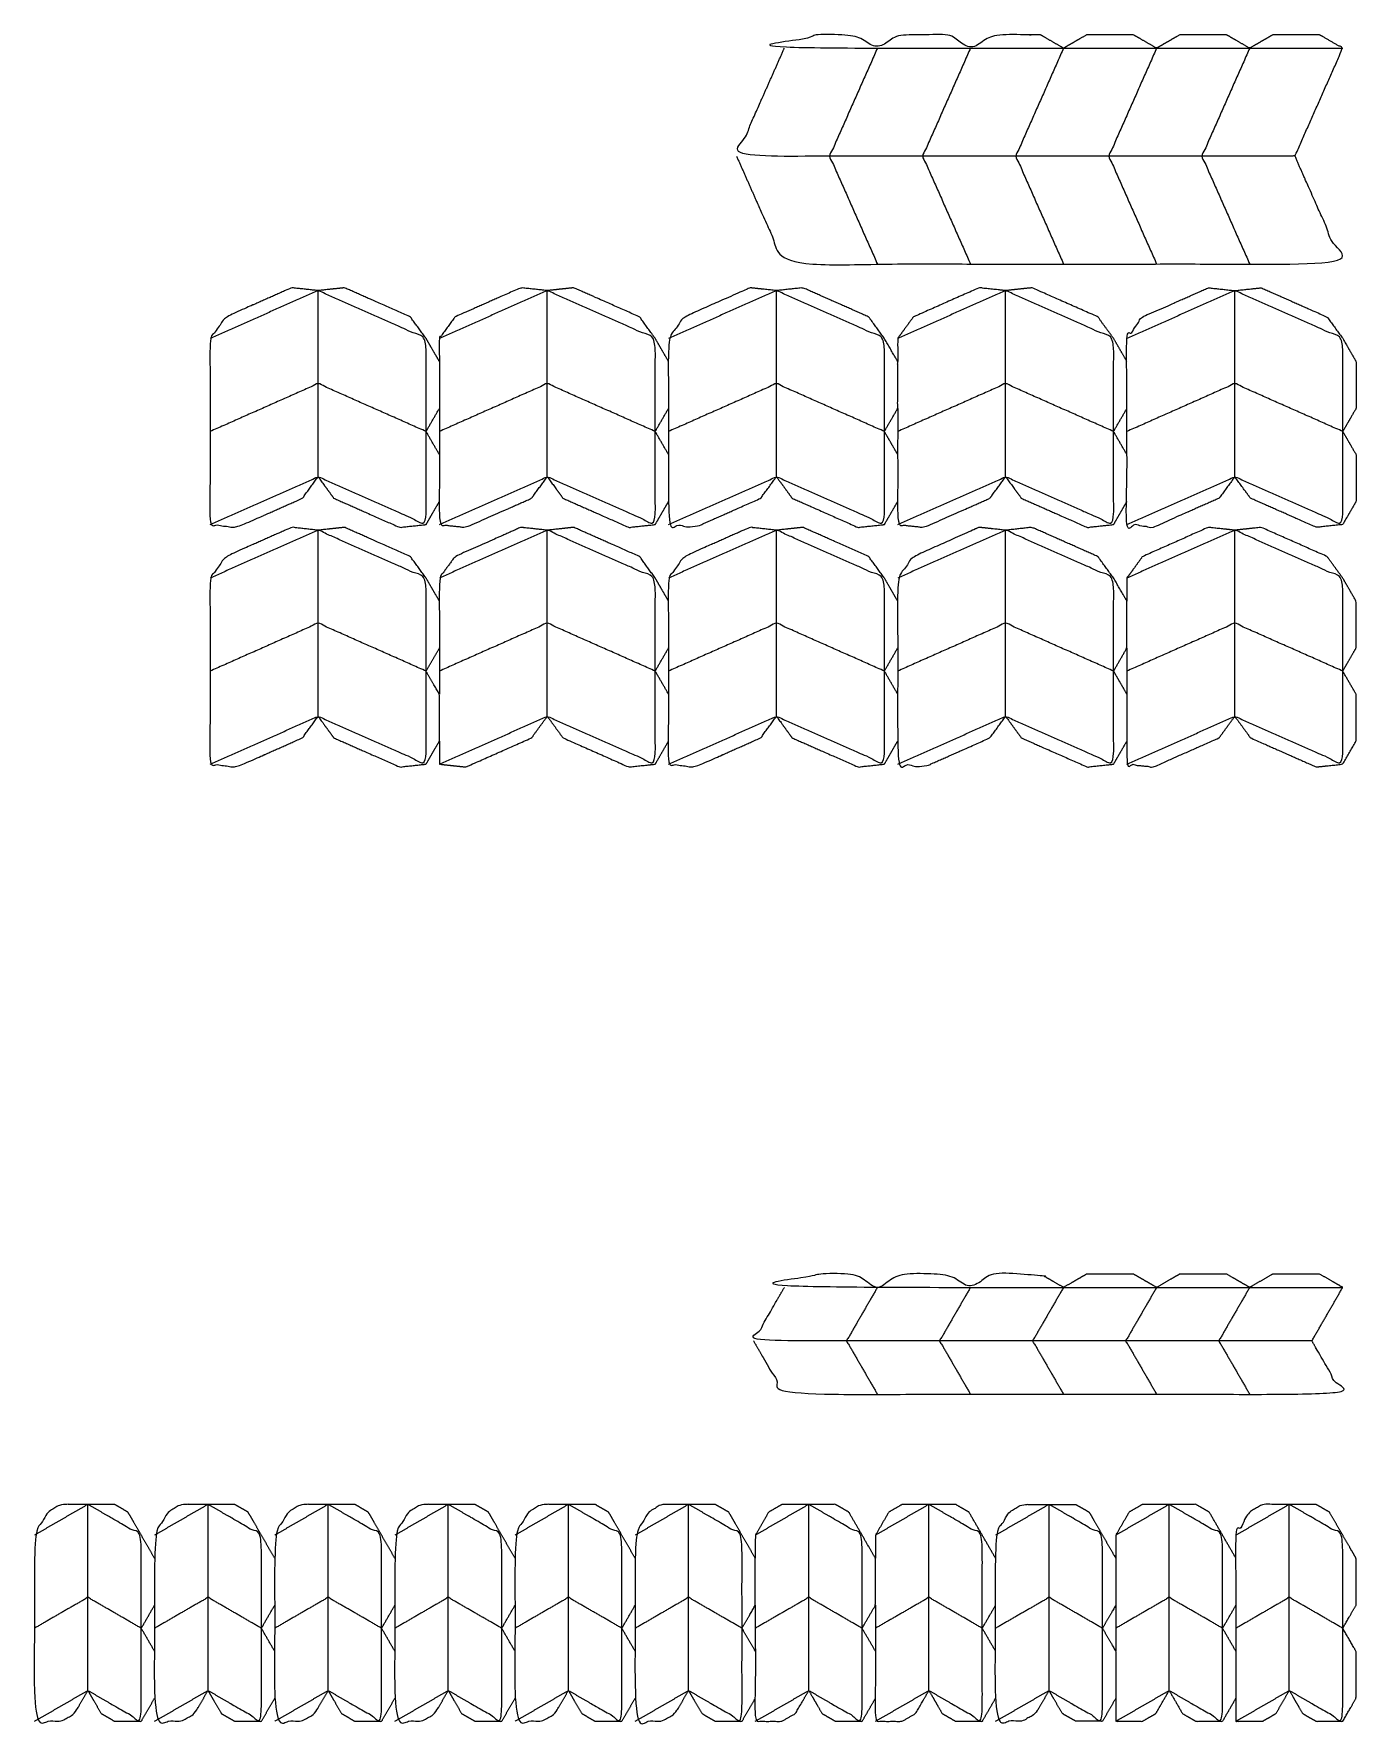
# Model space of a CAD drawing. Header units: millimetres. Extents: x 0 to 50.2, y -0.1 to 31.7.
# Drawn here: x -0.01 to 24.85, y -0.09 to 31.73 of the extents above; entities that cross this region are included whole.
import ezdxf

# ---------------------------------------------------------------- set-up
doc = ezdxf.new("R2010")
doc.units = ezdxf.units.MM
doc.layers.add('Make2D$Visible$Curves', color=18, linetype='Continuous', true_color=0x000000)

msp = doc.modelspace()

# ---------------------------------------------------------------- linework, layer by layer
at = {"layer": 'Make2D$Visible$Curves', "color": 1, "lineweight": -3, "true_color": 0xff0000}
for points, knots in [([(23.702, 29.434), (24.151, 30.449), (24.601, 31.464), (24.384, 31.589), (24.168, 31.714), (23.726, 31.714), (23.284, 31.714), (23.067, 31.589), (22.851, 31.464), (22.634, 31.589), (22.418, 31.714), (21.976, 31.714), (21.534, 31.714), (21.317, 31.589), (21.101, 31.464), (20.884, 31.589), (20.668, 31.714), (20.226, 31.714), (19.784, 31.714), (19.567, 31.589), (19.351, 31.464), (19.134, 31.589), (18.918, 31.714), (18.476, 31.714), (18.034, 31.714), (17.817, 31.589), (17.601, 31.464), (17.384, 31.589), (17.168, 31.714), (16.726, 31.714), (16.284, 31.714), (16.067, 31.589), (15.851, 31.464), (15.634, 31.589), (15.418, 31.714), (14.976, 31.714), (14.534, 31.714), (14.317, 31.589), (14.101, 31.464), (19.351, 31.464), (24.601, 31.464)], [0, 0, 0, 1, 1, 2, 2, 3, 3, 4, 4, 5, 5, 6, 6, 7, 7, 8, 8, 9, 9, 10, 10, 11, 11, 12, 12, 13, 13, 14, 14, 15, 15, 16, 16, 17, 17, 18, 18, 19, 19, 20, 20, 20]), ([(13.202, 29.434), (13.651, 28.419), (14.101, 27.405), (19.351, 27.405), (24.601, 27.405), (24.151, 28.419), (23.702, 29.434), (22.827, 29.434), (21.952, 29.434), (17.577, 29.434), (13.202, 29.434), (13.651, 30.449), (14.101, 31.464)], [0, 0, 0, 1, 1, 2, 2, 3, 3, 4, 4, 5, 5, 6, 6, 6]), ([(7.614, 25.573), (7.489, 25.789), (7.364, 26.006), (7.217, 26.208), (7.069, 26.41), (6.45, 26.684), (5.831, 26.958), (5.583, 26.932), (5.334, 26.905), (5.086, 26.932), (4.837, 26.958), (4.218, 26.684), (3.599, 26.41), (3.452, 26.208), (3.305, 26.006), (3.305, 24.256), (3.305, 22.506), (3.553, 22.479), (3.802, 22.453), (4.421, 22.727), (5.04, 23.001), (5.187, 23.203), (5.334, 23.405), (5.481, 23.203), (5.629, 23.001), (6.248, 22.727), (6.867, 22.453), (7.115, 22.479), (7.364, 22.506), (7.489, 22.722), (7.614, 22.939), (7.614, 22.939), (7.614, 22.939)], [2, 2, 2, 3, 3, 4, 4, 5, 5, 6, 6, 7, 7, 8, 8, 9, 9, 10, 10, 11, 11, 12, 12, 13, 13, 14, 14, 15, 15, 16, 16, 17, 17, 17.000025, 17.000025, 17.000025]), ([(11.923, 25.573), (11.798, 25.789), (11.673, 26.006), (11.526, 26.208), (11.379, 26.41), (10.76, 26.684), (10.141, 26.958), (9.892, 26.932), (9.643, 26.905), (9.395, 26.932), (9.146, 26.958), (8.527, 26.684), (7.908, 26.41), (7.761, 26.208), (7.614, 26.006), (7.614, 25.347), (7.614, 24.689)], [2, 2, 2, 3, 3, 4, 4, 5, 5, 6, 6, 7, 7, 8, 8, 9, 9, 9.376113, 9.376113, 9.376113]), ([(16.232, 23.823), (16.107, 24.039), (15.982, 24.256), (16.107, 24.472), (16.232, 24.689), (16.232, 25.131), (16.232, 25.573), (16.107, 25.789), (15.982, 26.006), (15.835, 26.208), (15.688, 26.41), (15.069, 26.684), (14.45, 26.958), (14.201, 26.932), (13.953, 26.905), (13.704, 26.932), (13.456, 26.958), (12.837, 26.684), (12.218, 26.41), (12.07, 26.208), (11.923, 26.006), (11.923, 24.256), (11.923, 22.506), (12.172, 22.479), (12.42, 22.453), (13.039, 22.727), (13.658, 23.001), (13.805, 23.203), (13.953, 23.405), (14.1, 23.203), (14.247, 23.001), (14.866, 22.727), (15.485, 22.453), (15.734, 22.479), (15.982, 22.506), (16.107, 22.722), (16.232, 22.939), (16.232, 22.939), (16.232, 22.939)], [-1, -1, -1, 0, 0, 1, 1, 2, 2, 3, 3, 4, 4, 5, 5, 6, 6, 7, 7, 8, 8, 9, 9, 10, 10, 11, 11, 12, 12, 13, 13, 14, 14, 15, 15, 16, 16, 17, 17, 17.000567, 17.000567, 17.000567]), ([(20.542, 25.573), (20.417, 25.789), (20.292, 26.006), (20.144, 26.208), (19.997, 26.41), (19.378, 26.684), (18.759, 26.958), (18.511, 26.932), (18.262, 26.905), (18.013, 26.932), (17.765, 26.958), (17.146, 26.684), (16.527, 26.41), (16.38, 26.208), (16.232, 26.006), (16.232, 25.789), (16.232, 25.573)], [2, 2, 2, 3, 3, 4, 4, 5, 5, 6, 6, 7, 7, 8, 8, 9, 9, 9.123718, 9.123718, 9.123718]), ([(24.601, 24.256), (24.726, 24.472), (24.851, 24.689), (24.851, 25.131), (24.851, 25.573), (24.726, 25.789), (24.601, 26.006), (24.454, 26.208), (24.306, 26.41), (23.687, 26.684), (23.068, 26.958), (22.82, 26.932), (22.571, 26.905), (22.323, 26.932), (22.074, 26.958), (21.455, 26.684), (20.836, 26.41), (20.689, 26.208), (20.542, 26.006), (20.542, 24.256), (20.542, 22.506), (20.79, 22.479), (21.039, 22.453), (21.658, 22.727), (22.277, 23.001), (22.424, 23.203), (22.571, 23.405), (22.719, 23.203), (22.866, 23.001), (23.485, 22.727), (24.104, 22.453), (24.352, 22.479), (24.601, 22.506), (24.726, 22.722), (24.851, 22.939), (24.851, 23.381), (24.851, 23.823), (24.726, 24.039), (24.601, 24.256)], [0, 0, 0, 1, 1, 2, 2, 3, 3, 4, 4, 5, 5, 6, 6, 7, 7, 8, 8, 9, 9, 10, 10, 11, 11, 12, 12, 13, 13, 14, 14, 15, 15, 16, 16, 17, 17, 18, 18, 19, 19, 19]), ([(7.614, 23.823), (7.489, 24.039), (7.364, 24.256), (7.489, 24.472), (7.614, 24.689), (7.614, 24.689), (7.614, 24.689)], [-1, -1, -1, 0, 0, 1, 1, 1.000668, 1.000668, 1.000668]), ([(7.614, 24.689), (7.614, 23.597), (7.614, 22.506), (7.862, 22.479), (8.111, 22.453), (8.73, 22.727), (9.349, 23.001), (9.496, 23.203), (9.643, 23.405), (9.791, 23.203), (9.938, 23.001), (10.557, 22.727), (11.176, 22.453), (11.425, 22.479), (11.673, 22.506), (11.798, 22.722), (11.923, 22.939), (11.923, 22.939), (11.923, 22.939)], [-9.623774, -9.623774, -9.623774, -9, -9, -8, -8, -7, -7, -6, -6, -5, -5, -4, -4, -3, -3, -2, -2, -1.999927, -1.999927, -1.999927]), ([(11.923, 23.823), (11.798, 24.039), (11.673, 24.256), (11.798, 24.472), (11.923, 24.689), (11.923, 24.689), (11.923, 24.689)], [-1, -1, -1, 0, 0, 1, 1, 1.000716, 1.000716, 1.000716]), ([(16.232, 24.69), (16.232, 23.598), (16.232, 22.506), (16.481, 22.479), (16.73, 22.453), (17.349, 22.727), (17.967, 23.001), (18.115, 23.203), (18.262, 23.405), (18.409, 23.203), (18.557, 23.001), (19.176, 22.727), (19.795, 22.453), (20.043, 22.479), (20.292, 22.506), (20.417, 22.722), (20.542, 22.939), (20.542, 22.939), (20.542, 22.94)], [9.375976, 9.375976, 9.375976, 10, 10, 11, 11, 12, 12, 13, 13, 14, 14, 15, 15, 16, 16, 17, 17, 17.001061, 17.001061, 17.001061]), ([(20.542, 23.823), (20.417, 24.039), (20.292, 24.256), (20.417, 24.472), (20.542, 24.689), (20.542, 24.689), (20.542, 24.689)], [-1, -1, -1, 0, 0, 1, 1, 1.000459, 1.000459, 1.000459]), ([(7.614, 21.067), (7.489, 21.283), (7.364, 21.5), (7.217, 21.702), (7.069, 21.904), (6.45, 22.178), (5.831, 22.453), (5.583, 22.426), (5.334, 22.399), (5.086, 22.426), (4.837, 22.453), (4.218, 22.178), (3.599, 21.904), (3.452, 21.702), (3.305, 21.5), (3.305, 19.75), (3.305, 18), (3.553, 17.973), (3.802, 17.947), (4.421, 18.221), (5.04, 18.495), (5.187, 18.697), (5.334, 18.899), (5.481, 18.697), (5.629, 18.495), (6.248, 18.221), (6.867, 17.947), (7.115, 17.973), (7.364, 18), (7.489, 18.217), (7.614, 18.433)], [-17, -17, -17, -16, -16, -15, -15, -14, -14, -13, -13, -12, -12, -11, -11, -10, -10, -9, -9, -8, -8, -7, -7, -6, -6, -5, -5, -4, -4, -3, -3, -2, -2, -2]), ([(11.923, 21.067), (11.798, 21.283), (11.673, 21.5), (11.526, 21.702), (11.379, 21.904), (10.76, 22.178), (10.141, 22.453), (9.892, 22.426), (9.643, 22.399), (9.395, 22.426), (9.146, 22.453), (8.527, 22.178), (7.908, 21.904), (7.761, 21.702), (7.614, 21.5), (7.614, 20.408), (7.614, 19.317)], [2, 2, 2, 3, 3, 4, 4, 5, 5, 6, 6, 7, 7, 8, 8, 9, 9, 9.623718, 9.623718, 9.623718]), ([(16.232, 21.067), (16.107, 21.283), (15.982, 21.5), (15.835, 21.702), (15.688, 21.904), (15.069, 22.178), (14.45, 22.453), (14.201, 22.426), (13.953, 22.399), (13.704, 22.426), (13.456, 22.453), (12.837, 22.178), (12.218, 21.904), (12.07, 21.702), (11.923, 21.5), (11.923, 19.75), (11.923, 18), (12.172, 17.973), (12.42, 17.947), (13.039, 18.221), (13.658, 18.495), (13.805, 18.697), (13.953, 18.899), (14.1, 18.697), (14.247, 18.495), (14.866, 18.221), (15.485, 17.947), (15.734, 17.973), (15.982, 18), (16.107, 18.217), (16.232, 18.433), (16.232, 18.434), (16.232, 18.434)], [2, 2, 2, 3, 3, 4, 4, 5, 5, 6, 6, 7, 7, 8, 8, 9, 9, 10, 10, 11, 11, 12, 12, 13, 13, 14, 14, 15, 15, 16, 16, 17, 17, 17.001234, 17.001234, 17.001234]), ([(20.542, 19.317), (20.417, 19.533), (20.292, 19.75), (20.417, 19.967), (20.542, 20.183), (20.542, 20.625), (20.542, 21.067), (20.417, 21.283), (20.292, 21.5), (20.144, 21.702), (19.997, 21.904), (19.378, 22.178), (18.759, 22.453), (18.511, 22.426), (18.262, 22.399), (18.013, 22.426), (17.765, 22.453), (17.146, 22.178), (16.527, 21.904), (16.38, 21.702), (16.232, 21.5), (16.232, 19.75), (16.232, 18), (16.481, 17.973), (16.73, 17.947), (17.349, 18.221), (17.967, 18.495), (18.115, 18.697), (18.262, 18.899), (18.409, 18.697), (18.557, 18.495), (19.176, 18.221), (19.795, 17.947), (20.043, 17.973), (20.292, 18), (20.417, 18.217), (20.542, 18.433), (20.542, 18.433), (20.542, 18.433)], [-1, -1, -1, 0, 0, 1, 1, 2, 2, 3, 3, 4, 4, 5, 5, 6, 6, 7, 7, 8, 8, 9, 9, 10, 10, 11, 11, 12, 12, 13, 13, 14, 14, 15, 15, 16, 16, 17, 17, 17.000482, 17.000482, 17.000482]), ([(20.542, 20.184), (20.542, 19.092), (20.542, 18), (20.79, 17.973), (21.039, 17.947), (21.658, 18.221), (22.277, 18.495), (22.424, 18.697), (22.571, 18.899), (22.719, 18.697), (22.866, 18.495), (23.485, 18.221), (24.104, 17.947), (24.352, 17.973), (24.601, 18), (24.726, 18.217), (24.851, 18.433), (24.851, 18.875), (24.851, 19.317), (24.726, 19.533), (24.601, 19.75), (24.726, 19.967), (24.851, 20.183), (24.851, 20.625), (24.851, 21.067), (24.726, 21.283), (24.601, 21.5), (24.454, 21.702), (24.306, 21.904), (23.687, 22.178), (23.068, 22.453), (22.82, 22.426), (22.571, 22.399), (22.323, 22.426), (22.074, 22.453), (21.455, 22.178), (20.836, 21.904), (20.689, 21.702), (20.542, 21.5), (20.542, 21.283), (20.542, 21.067)], [-9.624002, -9.624002, -9.624002, -9, -9, -8, -8, -7, -7, -6, -6, -5, -5, -4, -4, -3, -3, -2, -2, -1, -1, 0, 0, 1, 1, 2, 2, 3, 3, 4, 4, 5, 5, 6, 6, 7, 7, 8, 8, 9, 9, 9.123718, 9.123718, 9.123718]), ([(7.614, 18.433), (7.614, 18.875), (7.614, 19.317), (7.489, 19.533), (7.364, 19.75), (7.489, 19.967), (7.614, 20.183), (7.614, 20.183), (7.614, 20.183)], [-1.999827, -1.999827, -1.999827, -1, -1, 0, 0, 1, 1, 1.000089, 1.000089, 1.000089]), ([(11.923, 19.317), (11.798, 19.533), (11.673, 19.75), (11.798, 19.967), (11.923, 20.183), (11.923, 20.183), (11.923, 20.183)], [-1, -1, -1, 0, 0, 1, 1, 1.000146, 1.000146, 1.000146]), ([(16.232, 19.317), (16.107, 19.533), (15.982, 19.75), (16.107, 19.967), (16.232, 20.183), (16.232, 20.183), (16.232, 20.184)], [-1, -1, -1, 0, 0, 1, 1, 1.000631, 1.000631, 1.000631]), ([(7.614, 18.433), (7.614, 18.217), (7.614, 18), (7.862, 17.973), (8.111, 17.947), (8.73, 18.221), (9.349, 18.495), (9.496, 18.697), (9.643, 18.899), (9.791, 18.697), (9.938, 18.495), (10.557, 18.221), (11.176, 17.947), (11.425, 17.973), (11.673, 18), (11.798, 18.217), (11.923, 18.433), (11.923, 18.433), (11.923, 18.433)], [9.876238, 9.876238, 9.876238, 10, 10, 11, 11, 12, 12, 13, 13, 14, 14, 15, 15, 16, 16, 17, 17, 17.000296, 17.000296, 17.000296]), ([(24.021, 7.155), (24.311, 7.658), (24.601, 8.16), (24.384, 8.285), (24.168, 8.41), (23.726, 8.41), (23.284, 8.41), (23.067, 8.285), (22.851, 8.16), (22.634, 8.285), (22.418, 8.41), (21.976, 8.41), (21.534, 8.41), (21.317, 8.285), (21.101, 8.16), (20.884, 8.285), (20.668, 8.41), (20.226, 8.41), (19.784, 8.41), (19.567, 8.285), (19.351, 8.16), (19.134, 8.285), (18.918, 8.41), (18.476, 8.41), (18.034, 8.41), (17.817, 8.285), (17.601, 8.16), (17.384, 8.285), (17.168, 8.41), (16.726, 8.41), (16.284, 8.41), (16.067, 8.285), (15.851, 8.16), (15.634, 8.285), (15.418, 8.41), (14.976, 8.41), (14.534, 8.41), (14.317, 8.285), (14.101, 8.16), (19.351, 8.16), (24.601, 8.16)], [0, 0, 0, 1, 1, 2, 2, 3, 3, 4, 4, 5, 5, 6, 6, 7, 7, 8, 8, 9, 9, 10, 10, 11, 11, 12, 12, 13, 13, 14, 14, 15, 15, 16, 16, 17, 17, 18, 18, 19, 19, 20, 20, 20]), ([(13.521, 7.155), (13.811, 6.653), (14.101, 6.151), (19.351, 6.151), (24.601, 6.151), (24.311, 6.653), (24.021, 7.155), (23.146, 7.155), (22.271, 7.155), (17.896, 7.155), (13.521, 7.155), (13.811, 7.658), (14.101, 8.16)], [0, 0, 0, 1, 1, 2, 2, 3, 3, 4, 4, 5, 5, 6, 6, 6]), ([(2.259, 3.067), (2.134, 3.283), (2.009, 3.5), (1.884, 3.717), (1.759, 3.933), (1.632, 4.007), (1.505, 4.08), (1.255, 4.08), (1.005, 4.08), (0.755, 4.08), (0.505, 4.08), (0.377, 4.007), (0.25, 3.933), (0.125, 3.717), (0, 3.5), (0, 1.75), (0, 0), (0.25, 0), (0.5, 0), (0.627, 0.073), (0.755, 0.147), (0.88, 0.363), (1.005, 0.58), (1.13, 0.363), (1.255, 0.147), (1.382, 0.073), (1.509, 0), (1.759, 0), (2.009, 0), (2.134, 0.217), (2.259, 0.433), (2.259, 0.433), (2.259, 0.433)], [2, 2, 2, 3, 3, 4, 4, 5, 5, 6, 6, 7, 7, 8, 8, 9, 9, 10, 10, 11, 11, 12, 12, 13, 13, 14, 14, 15, 15, 16, 16, 17, 17, 17.000055, 17.000055, 17.000055]), ([(4.518, 3.067), (4.393, 3.283), (4.268, 3.5), (4.143, 3.717), (4.018, 3.933), (3.891, 4.007), (3.764, 4.08), (3.514, 4.08), (3.264, 4.08), (3.014, 4.08), (2.764, 4.08), (2.636, 4.007), (2.509, 3.933), (2.384, 3.717), (2.259, 3.5), (2.259, 1.75), (2.259, 0), (2.509, 0), (2.759, 0), (2.886, 0.073), (3.014, 0.147), (3.139, 0.363), (3.264, 0.58), (3.389, 0.363), (3.514, 0.147), (3.641, 0.073), (3.768, 0), (4.018, 0), (4.268, 0), (4.393, 0.217), (4.518, 0.433), (4.518, 0.433), (4.518, 0.433)], [2, 2, 2, 3, 3, 4, 4, 5, 5, 6, 6, 7, 7, 8, 8, 9, 9, 10, 10, 11, 11, 12, 12, 13, 13, 14, 14, 15, 15, 16, 16, 17, 17, 17.000126, 17.000126, 17.000126]), ([(6.778, 3.067), (6.653, 3.283), (6.528, 3.5), (6.403, 3.717), (6.278, 3.933), (6.15, 4.007), (6.023, 4.08), (5.773, 4.08), (5.523, 4.08), (5.273, 4.08), (5.023, 4.08), (4.896, 4.007), (4.768, 3.933), (4.643, 3.717), (4.518, 3.5), (4.518, 1.75), (4.518, 0), (4.768, 0), (5.018, 0), (5.146, 0.073), (5.273, 0.147), (5.398, 0.363), (5.523, 0.58), (5.648, 0.363), (5.773, 0.147), (5.9, 0.073), (6.028, 0), (6.278, 0), (6.528, 0), (6.653, 0.217), (6.778, 0.433), (6.778, 0.433), (6.778, 0.433)], [2, 2, 2, 3, 3, 4, 4, 5, 5, 6, 6, 7, 7, 8, 8, 9, 9, 10, 10, 11, 11, 12, 12, 13, 13, 14, 14, 15, 15, 16, 16, 17, 17, 17.000055, 17.000055, 17.000055]), ([(9.037, 3.067), (8.912, 3.283), (8.787, 3.5), (8.662, 3.717), (8.537, 3.933), (8.409, 4.007), (8.282, 4.08), (8.032, 4.08), (7.782, 4.08), (7.532, 4.08), (7.282, 4.08), (7.155, 4.007), (7.028, 3.933), (6.903, 3.717), (6.778, 3.5), (6.778, 1.75), (6.778, 0), (7.028, 0), (7.278, 0), (7.405, 0.073), (7.532, 0.147), (7.657, 0.363), (7.782, 0.58), (7.907, 0.363), (8.032, 0.147), (8.159, 0.073), (8.287, 0), (8.537, 0), (8.787, 0), (8.912, 0.217), (9.037, 0.433), (9.037, 0.433), (9.037, 0.433)], [2, 2, 2, 3, 3, 4, 4, 5, 5, 6, 6, 7, 7, 8, 8, 9, 9, 10, 10, 11, 11, 12, 12, 13, 13, 14, 14, 15, 15, 16, 16, 17, 17, 17.000134, 17.000134, 17.000134]), ([(11.296, 3.067), (11.171, 3.283), (11.046, 3.5), (10.921, 3.717), (10.796, 3.933), (10.669, 4.007), (10.541, 4.08), (10.291, 4.08), (10.041, 4.08), (9.791, 4.08), (9.541, 4.08), (9.414, 4.007), (9.287, 3.933), (9.162, 3.717), (9.037, 3.5), (9.037, 1.75), (9.037, 0), (9.287, 0), (9.537, 0), (9.664, 0.073), (9.791, 0.147), (9.916, 0.363), (10.041, 0.58), (10.166, 0.363), (10.291, 0.147), (10.419, 0.073), (10.546, 0), (10.796, 0), (11.046, 0), (11.171, 0.217), (11.296, 0.433), (11.296, 0.433), (11.296, 0.433)], [2, 2, 2, 3, 3, 4, 4, 5, 5, 6, 6, 7, 7, 8, 8, 9, 9, 10, 10, 11, 11, 12, 12, 13, 13, 14, 14, 15, 15, 16, 16, 17, 17, 17.000338, 17.000338, 17.000338]), ([(13.555, 1.317), (13.43, 1.533), (13.305, 1.75), (13.43, 1.967), (13.555, 2.183), (13.555, 2.625), (13.555, 3.067), (13.43, 3.283), (13.305, 3.5), (13.18, 3.717), (13.055, 3.933), (12.928, 4.007), (12.8, 4.08), (12.55, 4.08), (12.3, 4.08), (12.05, 4.08), (11.8, 4.08), (11.673, 4.007), (11.546, 3.933), (11.421, 3.717), (11.296, 3.5), (11.296, 1.75), (11.296, 0), (11.546, 0), (11.796, 0), (11.923, 0.073), (12.05, 0.147), (12.175, 0.363), (12.3, 0.58), (12.425, 0.363), (12.55, 0.147), (12.678, 0.073), (12.805, 0), (13.055, 0), (13.305, 0), (13.43, 0.217), (13.555, 0.433), (13.555, 0.433), (13.555, 0.433)], [-1, -1, -1, 0, 0, 1, 1, 2, 2, 3, 3, 4, 4, 5, 5, 6, 6, 7, 7, 8, 8, 9, 9, 10, 10, 11, 11, 12, 12, 13, 13, 14, 14, 15, 15, 16, 16, 17, 17, 17.000409, 17.000409, 17.000409]), ([(15.814, 1.317), (15.689, 1.533), (15.564, 1.75), (15.689, 1.967), (15.814, 2.183), (15.814, 2.625), (15.814, 3.067), (15.689, 3.283), (15.564, 3.5), (15.439, 3.717), (15.314, 3.933), (15.187, 4.007), (15.06, 4.08), (14.81, 4.08), (14.56, 4.08), (14.31, 4.08), (14.06, 4.08), (13.932, 4.007), (13.805, 3.933), (13.68, 3.717), (13.555, 3.5), (13.555, 3.283), (13.555, 3.067)], [-1, -1, -1, 0, 0, 1, 1, 2, 2, 3, 3, 4, 4, 5, 5, 6, 6, 7, 7, 8, 8, 9, 9, 9.123718, 9.123718, 9.123718]), ([(18.073, 3.067), (17.948, 3.283), (17.823, 3.5), (17.698, 3.717), (17.573, 3.933), (17.446, 4.007), (17.319, 4.08), (17.069, 4.08), (16.819, 4.08), (16.569, 4.08), (16.319, 4.08), (16.192, 4.007), (16.064, 3.933), (15.939, 3.717), (15.814, 3.5), (15.814, 3.283), (15.814, 3.067)], [2, 2, 2, 3, 3, 4, 4, 5, 5, 6, 6, 7, 7, 8, 8, 9, 9, 9.123718, 9.123718, 9.123718]), ([(20.083, 1.75), (20.208, 1.967), (20.333, 2.183), (20.333, 2.625), (20.333, 3.067), (20.208, 3.283), (20.083, 3.5), (19.958, 3.717), (19.833, 3.933), (19.705, 4.007), (19.578, 4.08), (19.328, 4.08), (19.078, 4.08), (18.828, 4.08), (18.578, 4.08), (18.451, 4.007), (18.323, 3.933), (18.198, 3.717), (18.073, 3.5), (18.073, 1.75), (18.073, 0), (18.323, 0), (18.573, 0), (18.701, 0.073), (18.828, 0.147), (18.953, 0.363), (19.078, 0.58), (19.203, 0.363), (19.328, 0.147), (19.455, 0.073), (19.583, 0), (19.833, 0), (20.083, 0), (20.208, 0.217), (20.333, 0.433), (20.333, 0.875), (20.333, 1.317), (20.208, 1.533), (20.083, 1.75)], [0, 0, 0, 1, 1, 2, 2, 3, 3, 4, 4, 5, 5, 6, 6, 7, 7, 8, 8, 9, 9, 10, 10, 11, 11, 12, 12, 13, 13, 14, 14, 15, 15, 16, 16, 17, 17, 18, 18, 19, 19, 19]), ([(22.592, 3.067), (22.467, 3.283), (22.342, 3.5), (22.217, 3.717), (22.092, 3.933), (21.964, 4.007), (21.837, 4.08), (21.587, 4.08), (21.337, 4.08), (21.087, 4.08), (20.837, 4.08), (20.71, 4.007), (20.583, 3.933), (20.458, 3.717), (20.333, 3.5), (20.333, 3.283), (20.333, 3.067)], [2, 2, 2, 3, 3, 4, 4, 5, 5, 6, 6, 7, 7, 8, 8, 9, 9, 9.123718, 9.123718, 9.123718]), ([(22.592, 0.433), (22.592, 0.217), (22.592, 0), (22.842, 0), (23.092, 0), (23.219, 0.073), (23.346, 0.147), (23.471, 0.363), (23.596, 0.58), (23.721, 0.363), (23.846, 0.147), (23.974, 0.073), (24.101, 0), (24.351, 0), (24.601, 0), (24.726, 0.217), (24.851, 0.433), (24.851, 0.875), (24.851, 1.317), (24.726, 1.533), (24.601, 1.75), (24.726, 1.967), (24.851, 2.183), (24.851, 2.625), (24.851, 3.067), (24.726, 3.283), (24.601, 3.5), (24.476, 3.717), (24.351, 3.933), (24.224, 4.007), (24.096, 4.08), (23.846, 4.08), (23.596, 4.08), (23.346, 4.08), (23.096, 4.08), (22.969, 4.007), (22.842, 3.933), (22.717, 3.717), (22.592, 3.5), (22.592, 1.967), (22.592, 0.434)], [-9.123718, -9.123718, -9.123718, -9, -9, -8, -8, -7, -7, -6, -6, -5, -5, -4, -4, -3, -3, -2, -2, -1, -1, 0, 0, 1, 1, 2, 2, 3, 3, 4, 4, 5, 5, 6, 6, 7, 7, 8, 8, 9, 9, 9.875995, 9.875995, 9.875995]), ([(2.259, 1.317), (2.134, 1.533), (2.009, 1.75), (2.134, 1.967), (2.259, 2.183), (2.259, 2.183), (2.259, 2.184)], [-1, -1, -1, 0, 0, 1, 1, 1.000699, 1.000699, 1.000699]), ([(4.518, 1.317), (4.393, 1.533), (4.268, 1.75), (4.393, 1.967), (4.518, 2.183), (4.518, 2.183), (4.518, 2.183)], [-1, -1, -1, 0, 0, 1, 1, 1.000385, 1.000385, 1.000385]), ([(6.778, 1.317), (6.653, 1.533), (6.528, 1.75), (6.653, 1.967), (6.778, 2.183), (6.778, 2.183), (6.778, 2.183)], [-1, -1, -1, 0, 0, 1, 1, 1.000175, 1.000175, 1.000175]), ([(9.037, 1.317), (8.912, 1.533), (8.787, 1.75), (8.912, 1.967), (9.037, 2.183), (9.037, 2.183), (9.037, 2.184)], [-1, -1, -1, 0, 0, 1, 1, 1.000911, 1.000911, 1.000911]), ([(11.296, 1.317), (11.171, 1.533), (11.046, 1.75), (11.171, 1.967), (11.296, 2.183), (11.296, 2.183), (11.296, 2.184)], [-1, -1, -1, 0, 0, 1, 1, 1.000982, 1.000982, 1.000982]), ([(13.555, 2.184), (13.555, 1.092), (13.555, 0), (13.805, 0), (14.055, 0), (14.182, 0.073), (14.31, 0.147), (14.435, 0.363), (14.56, 0.58), (14.685, 0.363), (14.81, 0.147), (14.937, 0.073), (15.064, 0), (15.314, 0), (15.564, 0), (15.689, 0.217), (15.814, 0.433), (15.814, 0.433), (15.814, 0.433)], [9.376016, 9.376016, 9.376016, 10, 10, 11, 11, 12, 12, 13, 13, 14, 14, 15, 15, 16, 16, 17, 17, 17.00048, 17.00048, 17.00048]), ([(15.814, 2.184), (15.814, 1.092), (15.814, 0), (16.064, 0), (16.314, 0), (16.442, 0.073), (16.569, 0.147), (16.694, 0.363), (16.819, 0.58), (16.944, 0.363), (17.069, 0.147), (17.196, 0.073), (17.323, 0), (17.573, 0), (17.823, 0), (17.948, 0.217), (18.073, 0.433), (18.073, 0.433), (18.073, 0.433)], [9.375998, 9.375998, 9.375998, 10, 10, 11, 11, 12, 12, 13, 13, 14, 14, 15, 15, 16, 16, 17, 17, 17.000009, 17.000009, 17.000009]), ([(18.073, 1.317), (17.948, 1.533), (17.823, 1.75), (17.948, 1.967), (18.073, 2.183), (18.073, 2.183), (18.073, 2.183)], [-1, -1, -1, 0, 0, 1, 1, 1.000068, 1.000068, 1.000068]), ([(22.592, 1.317), (22.467, 1.533), (22.342, 1.75), (22.467, 1.967), (22.592, 2.183), (22.592, 2.183), (22.592, 2.183)], [-1, -1, -1, 0, 0, 1, 1, 1.00009, 1.00009, 1.00009]), ([(20.333, 0.434), (20.333, 0.217), (20.333, 0), (20.583, 0), (20.833, 0), (20.96, 0.073), (21.087, 0.147), (21.212, 0.363), (21.337, 0.58), (21.462, 0.363), (21.587, 0.147), (21.714, 0.073), (21.842, 0), (22.092, 0), (22.342, 0), (22.467, 0.217), (22.592, 0.433), (22.592, 0.434), (22.592, 0.434)], [9.876125, 9.876125, 9.876125, 10, 10, 11, 11, 12, 12, 13, 13, 14, 14, 15, 15, 16, 16, 17, 17, 17.001139, 17.001139, 17.001139])]:
    msp.add_open_spline(points, degree=2, knots=knots, dxfattribs=at)
at = {"layer": 'Make2D$Visible$Curves', "color": 5, "lineweight": -3, "true_color": 0x0000ff}
for points, knots in [([(15.851, 31.464), (15.401, 30.449), (14.952, 29.434), (15.401, 28.419), (15.851, 27.405)], [0, 0, 0, 1, 1, 2, 2, 2]), ([(17.601, 31.464), (17.151, 30.449), (16.702, 29.434), (17.151, 28.419), (17.601, 27.405)], [0, 0, 0, 1, 1, 2, 2, 2]), ([(19.351, 31.464), (18.901, 30.449), (18.452, 29.434), (18.901, 28.419), (19.351, 27.405)], [0, 0, 0, 1, 1, 2, 2, 2]), ([(21.101, 31.464), (20.651, 30.449), (20.202, 29.434), (20.651, 28.419), (21.101, 27.405)], [0, 0, 0, 1, 1, 2, 2, 2]), ([(22.851, 31.464), (22.401, 30.449), (21.952, 29.434), (22.401, 28.419), (22.851, 27.405)], [0, 0, 0, 1, 1, 2, 2, 2]), ([(3.305, 22.506), (4.319, 22.955), (5.334, 23.405), (6.349, 22.955), (7.364, 22.506), (7.364, 24.256), (7.364, 26.006), (6.349, 26.455), (5.334, 26.905), (4.319, 26.455), (3.305, 26.006)], [0, 0, 0, 1, 1, 2, 2, 3, 3, 4, 4, 5, 5, 5]), ([(5.334, 23.405), (5.334, 24.28), (5.334, 25.155), (5.334, 26.03), (5.334, 26.905)], [0, 0, 0, 1, 1, 2, 2, 2]), ([(7.614, 22.506), (8.629, 22.955), (9.643, 23.405), (10.658, 22.955), (11.673, 22.506), (11.673, 24.256), (11.673, 26.006), (10.658, 26.455), (9.643, 26.905), (8.629, 26.455), (7.614, 26.006)], [0, 0, 0, 1, 1, 2, 2, 3, 3, 4, 4, 5, 5, 5]), ([(9.643, 23.405), (9.643, 24.28), (9.643, 25.155), (9.643, 26.03), (9.643, 26.905)], [0, 0, 0, 1, 1, 2, 2, 2]), ([(11.923, 22.506), (12.938, 22.955), (13.953, 23.405), (14.968, 22.955), (15.982, 22.506), (15.982, 24.256), (15.982, 26.006), (14.968, 26.455), (13.953, 26.905), (12.938, 26.455), (11.923, 26.006)], [0, 0, 0, 1, 1, 2, 2, 3, 3, 4, 4, 5, 5, 5]), ([(13.953, 23.405), (13.953, 24.28), (13.953, 25.155), (13.953, 26.03), (13.953, 26.905)], [0, 0, 0, 1, 1, 2, 2, 2]), ([(16.232, 22.506), (17.247, 22.955), (18.262, 23.405), (19.277, 22.955), (20.292, 22.506), (20.292, 24.256), (20.292, 26.006), (19.277, 26.455), (18.262, 26.905), (17.247, 26.455), (16.232, 26.006)], [0, 0, 0, 1, 1, 2, 2, 3, 3, 4, 4, 5, 5, 5]), ([(18.262, 23.405), (18.262, 24.28), (18.262, 25.155), (18.262, 26.03), (18.262, 26.905)], [0, 0, 0, 1, 1, 2, 2, 2]), ([(20.542, 22.506), (21.557, 22.955), (22.571, 23.405), (23.586, 22.955), (24.601, 22.506), (24.601, 24.256), (24.601, 26.006), (23.586, 26.455), (22.571, 26.905), (21.557, 26.455), (20.542, 26.006)], [0, 0, 0, 1, 1, 2, 2, 3, 3, 4, 4, 5, 5, 5]), ([(22.571, 23.405), (22.571, 24.28), (22.571, 25.155), (22.571, 26.03), (22.571, 26.905)], [0, 0, 0, 1, 1, 2, 2, 2]), ([(7.364, 24.256), (6.349, 24.705), (5.334, 25.155), (4.319, 24.705), (3.305, 24.256)], [0, 0, 0, 1, 1, 2, 2, 2]), ([(11.673, 24.256), (10.658, 24.705), (9.643, 25.155), (8.629, 24.705), (7.614, 24.256)], [0, 0, 0, 1, 1, 2, 2, 2]), ([(15.982, 24.256), (14.968, 24.705), (13.953, 25.155), (12.938, 24.705), (11.923, 24.256)], [0, 0, 0, 1, 1, 2, 2, 2]), ([(20.292, 24.256), (19.277, 24.705), (18.262, 25.155), (17.247, 24.705), (16.232, 24.256)], [0, 0, 0, 1, 1, 2, 2, 2]), ([(24.601, 24.256), (23.586, 24.705), (22.571, 25.155), (21.557, 24.705), (20.542, 24.256)], [0, 0, 0, 1, 1, 2, 2, 2]), ([(3.305, 18), (4.319, 18.45), (5.334, 18.899), (6.349, 18.45), (7.364, 18), (7.364, 19.75), (7.364, 21.5), (6.349, 21.95), (5.334, 22.399), (4.319, 21.95), (3.305, 21.5)], [0, 0, 0, 1, 1, 2, 2, 3, 3, 4, 4, 5, 5, 5]), ([(5.334, 18.899), (5.334, 19.774), (5.334, 20.649), (5.334, 21.524), (5.334, 22.399)], [0, 0, 0, 1, 1, 2, 2, 2]), ([(7.614, 18), (8.629, 18.45), (9.643, 18.899), (10.658, 18.45), (11.673, 18), (11.673, 19.75), (11.673, 21.5), (10.658, 21.95), (9.643, 22.399), (8.629, 21.95), (7.614, 21.5)], [0, 0, 0, 1, 1, 2, 2, 3, 3, 4, 4, 5, 5, 5]), ([(9.643, 18.899), (9.643, 19.774), (9.643, 20.649), (9.643, 21.524), (9.643, 22.399)], [0, 0, 0, 1, 1, 2, 2, 2]), ([(11.923, 18), (12.938, 18.45), (13.953, 18.899), (14.968, 18.45), (15.982, 18), (15.982, 19.75), (15.982, 21.5), (14.968, 21.95), (13.953, 22.399), (12.938, 21.95), (11.923, 21.5)], [0, 0, 0, 1, 1, 2, 2, 3, 3, 4, 4, 5, 5, 5]), ([(13.953, 18.899), (13.953, 19.774), (13.953, 20.649), (13.953, 21.524), (13.953, 22.399)], [0, 0, 0, 1, 1, 2, 2, 2]), ([(16.232, 18), (17.247, 18.45), (18.262, 18.899), (19.277, 18.45), (20.292, 18), (20.292, 19.75), (20.292, 21.5), (19.277, 21.95), (18.262, 22.399), (17.247, 21.95), (16.232, 21.5)], [0, 0, 0, 1, 1, 2, 2, 3, 3, 4, 4, 5, 5, 5]), ([(18.262, 18.899), (18.262, 19.774), (18.262, 20.649), (18.262, 21.524), (18.262, 22.399)], [0, 0, 0, 1, 1, 2, 2, 2]), ([(20.542, 18), (21.557, 18.45), (22.571, 18.899), (23.586, 18.45), (24.601, 18), (24.601, 19.75), (24.601, 21.5), (23.586, 21.95), (22.571, 22.399), (21.557, 21.95), (20.542, 21.5)], [0, 0, 0, 1, 1, 2, 2, 3, 3, 4, 4, 5, 5, 5]), ([(22.571, 18.899), (22.571, 19.774), (22.571, 20.649), (22.571, 21.524), (22.571, 22.399)], [0, 0, 0, 1, 1, 2, 2, 2]), ([(7.364, 19.75), (6.349, 20.2), (5.334, 20.649), (4.319, 20.2), (3.305, 19.75)], [0, 0, 0, 1, 1, 2, 2, 2]), ([(11.673, 19.75), (10.658, 20.2), (9.643, 20.649), (8.629, 20.2), (7.614, 19.75)], [0, 0, 0, 1, 1, 2, 2, 2]), ([(15.982, 19.75), (14.968, 20.2), (13.953, 20.649), (12.938, 20.2), (11.923, 19.75)], [0, 0, 0, 1, 1, 2, 2, 2]), ([(20.292, 19.75), (19.277, 20.2), (18.262, 20.649), (17.247, 20.2), (16.232, 19.75)], [0, 0, 0, 1, 1, 2, 2, 2]), ([(24.601, 19.75), (23.586, 20.2), (22.571, 20.649), (21.557, 20.2), (20.542, 19.75)], [0, 0, 0, 1, 1, 2, 2, 2]), ([(15.851, 8.16), (15.561, 7.658), (15.271, 7.155), (15.561, 6.653), (15.851, 6.151)], [0, 0, 0, 1, 1, 2, 2, 2]), ([(17.601, 8.16), (17.311, 7.658), (17.021, 7.155), (17.311, 6.653), (17.601, 6.151)], [0, 0, 0, 1, 1, 2, 2, 2]), ([(19.351, 8.16), (19.061, 7.658), (18.771, 7.155), (19.061, 6.653), (19.351, 6.151)], [0, 0, 0, 1, 1, 2, 2, 2]), ([(21.101, 8.16), (20.811, 7.658), (20.521, 7.155), (20.811, 6.653), (21.101, 6.151)], [0, 0, 0, 1, 1, 2, 2, 2]), ([(22.851, 8.16), (22.561, 7.658), (22.271, 7.155), (22.561, 6.653), (22.851, 6.151)], [0, 0, 0, 1, 1, 2, 2, 2]), ([(0, 0), (0.502, 0.29), (1.005, 0.58), (1.507, 0.29), (2.009, 0), (2.009, 1.75), (2.009, 3.5), (1.507, 3.79), (1.005, 4.08), (0.502, 3.79), (0, 3.5)], [0, 0, 0, 1, 1, 2, 2, 3, 3, 4, 4, 5, 5, 5]), ([(1.005, 0.58), (1.005, 1.455), (1.005, 2.33), (1.005, 3.205), (1.005, 4.08)], [0, 0, 0, 1, 1, 2, 2, 2]), ([(2.259, 0), (2.761, 0.29), (3.264, 0.58), (3.766, 0.29), (4.268, 0), (4.268, 1.75), (4.268, 3.5), (3.766, 3.79), (3.264, 4.08), (2.761, 3.79), (2.259, 3.5)], [0, 0, 0, 1, 1, 2, 2, 3, 3, 4, 4, 5, 5, 5]), ([(3.264, 0.58), (3.264, 1.455), (3.264, 2.33), (3.264, 3.205), (3.264, 4.08)], [0, 0, 0, 1, 1, 2, 2, 2]), ([(4.518, 0), (5.021, 0.29), (5.523, 0.58), (6.025, 0.29), (6.528, 0), (6.528, 1.75), (6.528, 3.5), (6.025, 3.79), (5.523, 4.08), (5.021, 3.79), (4.518, 3.5)], [0, 0, 0, 1, 1, 2, 2, 3, 3, 4, 4, 5, 5, 5]), ([(5.523, 0.58), (5.523, 1.455), (5.523, 2.33), (5.523, 3.205), (5.523, 4.08)], [0, 0, 0, 1, 1, 2, 2, 2]), ([(6.778, 0), (7.28, 0.29), (7.782, 0.58), (8.284, 0.29), (8.787, 0), (8.787, 1.75), (8.787, 3.5), (8.284, 3.79), (7.782, 4.08), (7.28, 3.79), (6.778, 3.5)], [0, 0, 0, 1, 1, 2, 2, 3, 3, 4, 4, 5, 5, 5]), ([(7.782, 0.58), (7.782, 1.455), (7.782, 2.33), (7.782, 3.205), (7.782, 4.08)], [0, 0, 0, 1, 1, 2, 2, 2]), ([(9.037, 0), (9.539, 0.29), (10.041, 0.58), (10.544, 0.29), (11.046, 0), (11.046, 1.75), (11.046, 3.5), (10.544, 3.79), (10.041, 4.08), (9.539, 3.79), (9.037, 3.5)], [0, 0, 0, 1, 1, 2, 2, 3, 3, 4, 4, 5, 5, 5]), ([(10.041, 0.58), (10.041, 1.455), (10.041, 2.33), (10.041, 3.205), (10.041, 4.08)], [0, 0, 0, 1, 1, 2, 2, 2]), ([(11.296, 0), (11.798, 0.29), (12.3, 0.58), (12.803, 0.29), (13.305, 0), (13.305, 1.75), (13.305, 3.5), (12.803, 3.79), (12.3, 4.08), (11.798, 3.79), (11.296, 3.5)], [0, 0, 0, 1, 1, 2, 2, 3, 3, 4, 4, 5, 5, 5]), ([(12.3, 0.58), (12.3, 1.455), (12.3, 2.33), (12.3, 3.205), (12.3, 4.08)], [0, 0, 0, 1, 1, 2, 2, 2]), ([(13.555, 0), (14.057, 0.29), (14.56, 0.58), (15.062, 0.29), (15.564, 0), (15.564, 1.75), (15.564, 3.5), (15.062, 3.79), (14.56, 4.08), (14.057, 3.79), (13.555, 3.5)], [0, 0, 0, 1, 1, 2, 2, 3, 3, 4, 4, 5, 5, 5]), ([(14.56, 0.58), (14.56, 1.455), (14.56, 2.33), (14.56, 3.205), (14.56, 4.08)], [0, 0, 0, 1, 1, 2, 2, 2]), ([(15.814, 0), (16.317, 0.29), (16.819, 0.58), (17.321, 0.29), (17.823, 0), (17.823, 1.75), (17.823, 3.5), (17.321, 3.79), (16.819, 4.08), (16.317, 3.79), (15.814, 3.5)], [0, 0, 0, 1, 1, 2, 2, 3, 3, 4, 4, 5, 5, 5]), ([(16.819, 0.58), (16.819, 1.455), (16.819, 2.33), (16.819, 3.205), (16.819, 4.08)], [0, 0, 0, 1, 1, 2, 2, 2]), ([(18.073, 0), (18.576, 0.29), (19.078, 0.58), (19.58, 0.29), (20.083, 0), (20.083, 1.75), (20.083, 3.5), (19.58, 3.79), (19.078, 4.08), (18.576, 3.79), (18.073, 3.5)], [0, 0, 0, 1, 1, 2, 2, 3, 3, 4, 4, 5, 5, 5]), ([(19.078, 0.58), (19.078, 1.455), (19.078, 2.33), (19.078, 3.205), (19.078, 4.08)], [0, 0, 0, 1, 1, 2, 2, 2]), ([(20.333, 0), (20.835, 0.29), (21.337, 0.58), (21.839, 0.29), (22.342, 0), (22.342, 1.75), (22.342, 3.5), (21.839, 3.79), (21.337, 4.08), (20.835, 3.79), (20.333, 3.5)], [0, 0, 0, 1, 1, 2, 2, 3, 3, 4, 4, 5, 5, 5]), ([(21.337, 0.58), (21.337, 1.455), (21.337, 2.33), (21.337, 3.205), (21.337, 4.08)], [0, 0, 0, 1, 1, 2, 2, 2]), ([(22.592, 0), (23.094, 0.29), (23.596, 0.58), (24.099, 0.29), (24.601, 0), (24.601, 1.75), (24.601, 3.5), (24.099, 3.79), (23.596, 4.08), (23.094, 3.79), (22.592, 3.5)], [0, 0, 0, 1, 1, 2, 2, 3, 3, 4, 4, 5, 5, 5]), ([(23.596, 0.58), (23.596, 1.455), (23.596, 2.33), (23.596, 3.205), (23.596, 4.08)], [0, 0, 0, 1, 1, 2, 2, 2]), ([(2.009, 1.75), (1.507, 2.04), (1.005, 2.33), (0.502, 2.04), (0, 1.75)], [0, 0, 0, 1, 1, 2, 2, 2]), ([(4.268, 1.75), (3.766, 2.04), (3.264, 2.33), (2.761, 2.04), (2.259, 1.75)], [0, 0, 0, 1, 1, 2, 2, 2]), ([(6.528, 1.75), (6.025, 2.04), (5.523, 2.33), (5.021, 2.04), (4.518, 1.75)], [0, 0, 0, 1, 1, 2, 2, 2]), ([(8.787, 1.75), (8.284, 2.04), (7.782, 2.33), (7.28, 2.04), (6.778, 1.75)], [0, 0, 0, 1, 1, 2, 2, 2]), ([(11.046, 1.75), (10.544, 2.04), (10.041, 2.33), (9.539, 2.04), (9.037, 1.75)], [0, 0, 0, 1, 1, 2, 2, 2]), ([(13.305, 1.75), (12.803, 2.04), (12.3, 2.33), (11.798, 2.04), (11.296, 1.75)], [0, 0, 0, 1, 1, 2, 2, 2]), ([(15.564, 1.75), (15.062, 2.04), (14.56, 2.33), (14.057, 2.04), (13.555, 1.75)], [0, 0, 0, 1, 1, 2, 2, 2]), ([(17.823, 1.75), (17.321, 2.04), (16.819, 2.33), (16.317, 2.04), (15.814, 1.75)], [0, 0, 0, 1, 1, 2, 2, 2]), ([(20.083, 1.75), (19.58, 2.04), (19.078, 2.33), (18.576, 2.04), (18.073, 1.75)], [0, 0, 0, 1, 1, 2, 2, 2]), ([(22.342, 1.75), (21.839, 2.04), (21.337, 2.33), (20.835, 2.04), (20.333, 1.75)], [0, 0, 0, 1, 1, 2, 2, 2]), ([(24.601, 1.75), (24.099, 2.04), (23.596, 2.33), (23.094, 2.04), (22.592, 1.75)], [0, 0, 0, 1, 1, 2, 2, 2])]:
    msp.add_open_spline(points, degree=2, knots=knots, dxfattribs=at)
at = {"layer": 'Make2D$Visible$Curves', "color": 1, "lineweight": -3, "true_color": 0xff0000}
msp.add_open_spline([(20.333, 2.183), (20.333, 1.75), (20.333, 1.317)], degree=2, dxfattribs=at)

doc.saveas('drawing.dxf')
